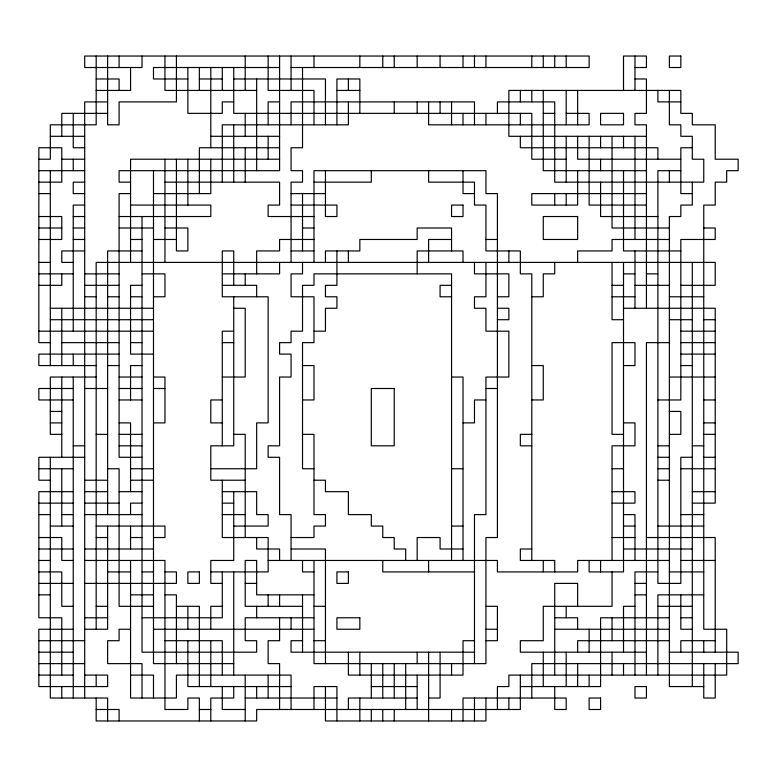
<?xml version="1.0" encoding="UTF-8"?>
<svg xmlns="http://www.w3.org/2000/svg" width="777" height="777" viewBox="0 0 777 777"><rect width="100%" height="100%" fill="white"/><g stroke="black" fill="none" stroke-linecap="round" stroke-linejoin="round"><path stroke-width="1.17" d="M279.594 67.512L153.487 67.512L153.487 78.972L187.879 78.972M291.054 67.512L589.121 67.512L589.121 56.041L84.703 56.041L84.703 67.512L142.026 67.512L142.026 56.041M634.974 67.512L646.435 67.512L646.435 56.041L623.513 56.041L623.513 90.433M96.173 78.972L119.095 78.972L119.095 90.433M199.349 78.972L222.271 78.972M233.741 78.972L325.446 78.972L325.446 124.825M634.974 78.972L646.435 78.972L646.435 113.364L634.974 113.364L634.974 124.825L646.435 124.825L646.435 308.255M96.173 90.433L130.565 90.433L130.565 67.512M256.663 90.433L164.957 90.433L164.957 56.041M336.917 90.433L359.838 90.433M107.634 101.904L84.703 101.904L84.703 698.028M233.741 101.904L222.271 101.904L222.271 113.364L187.879 113.364L187.879 67.512M279.594 101.904L268.133 101.904L268.133 124.825M680.827 101.904L657.905 101.904L657.905 90.433M107.634 113.364L61.781 113.364L61.781 136.296M543.259 113.364L554.729 113.364M566.19 113.364L589.121 113.364L589.121 124.825L428.622 124.825L428.622 101.904M50.311 136.296L84.703 136.296M210.81 136.296L279.594 136.296M646.435 136.296L508.867 136.296L508.867 90.433L680.827 90.433L680.827 113.364L692.297 113.364L692.297 124.825L715.219 124.825L715.219 159.217L738.15 159.217L738.15 170.687L726.689 170.687L726.689 182.148L715.219 182.148L715.219 205.079L703.758 205.079L703.758 629.244L726.689 629.244L726.689 675.096L508.867 675.096L508.867 686.567L497.406 686.567L497.406 709.488M84.703 147.756L73.242 147.756L73.242 113.364M279.594 147.756L199.349 147.756L199.349 193.609M692.297 147.756L680.827 147.756L680.827 193.609L692.297 193.609M38.85 159.217L50.311 159.217L50.311 124.825L96.173 124.825L96.173 56.041M61.781 159.217L84.703 159.217M279.594 159.217L130.565 159.217L130.565 262.393M566.19 159.217L531.798 159.217L531.798 113.364L233.741 113.364L233.741 67.512M680.827 159.217L577.651 159.217L577.651 136.296M38.85 170.687L84.703 170.687M646.435 170.687L543.259 170.687L543.259 90.433M680.827 170.687L657.905 170.687L657.905 583.391L680.827 583.391L680.827 457.284L692.297 457.284M38.85 182.148L61.781 182.148L61.781 147.756L38.85 147.756L38.85 342.647L50.311 342.647M84.703 182.148L73.242 182.148L73.242 193.609L84.703 193.609M130.565 182.148L119.095 182.148L119.095 170.687L279.594 170.687L279.594 56.041M164.957 182.148L279.594 182.148L279.594 205.079L268.133 205.079L268.133 216.54L313.986 216.54M313.986 182.148L371.309 182.148L371.309 170.687M38.85 193.609L50.311 193.609M130.565 193.609L119.095 193.609L119.095 457.284L142.026 457.284M153.487 193.609L210.81 193.609L210.81 159.217M291.054 193.609L325.446 193.609M474.475 193.609L463.014 193.609L463.014 170.687M646.435 193.609L531.798 193.609L531.798 205.079L577.651 205.079L577.651 170.687M84.703 205.079L73.242 205.079L73.242 331.177M130.565 205.079L210.81 205.079L210.81 216.54L119.095 216.54M291.054 205.079L336.917 205.079L336.917 216.54L325.446 216.54L325.446 170.687M646.435 205.079L589.121 205.079L589.121 136.296M38.85 216.54L61.781 216.54L61.781 239.471L38.85 239.471M73.242 216.54L84.703 216.54M657.905 216.54L600.582 216.54L600.582 182.148M38.85 228.001L61.781 228.001M73.242 228.001L84.703 228.001M119.095 228.001L153.487 228.001M164.957 228.001L187.879 228.001L187.879 250.932L176.418 250.932L176.418 159.217M302.525 228.001L313.986 228.001M669.366 228.001L612.043 228.001L612.043 136.296M703.758 228.001L715.219 228.001L715.219 239.471L680.827 239.471L680.827 399.961L657.905 399.961M73.242 239.471L84.703 239.471M130.565 239.471L142.026 239.471M153.487 239.471L176.418 239.471M313.986 239.471L279.594 239.471L279.594 250.932L256.663 250.932L256.663 273.863M451.554 239.471L428.622 239.471L428.622 262.393M485.946 239.471L497.406 239.471M669.366 239.471L612.043 239.471L612.043 250.932L577.651 250.932L577.651 262.393M84.703 250.932L61.781 250.932L61.781 262.393L73.242 262.393M142.026 250.932L107.634 250.932L107.634 514.607M291.054 250.932L313.986 250.932M680.827 250.932L623.513 250.932L623.513 170.687M38.85 262.393L50.311 262.393M38.85 273.863L73.242 273.863M84.703 273.863L119.095 273.863M142.026 273.863L164.957 273.863L164.957 296.785L153.487 296.785M222.271 273.863L279.594 273.863L279.594 262.393M623.513 273.863L634.974 273.863M646.435 273.863L657.905 273.863M38.85 285.324L61.781 285.324L61.781 273.863M84.703 285.324L119.095 285.324M142.026 285.324L130.565 285.324L130.565 354.108L153.487 354.108M222.271 285.324L256.663 285.324L256.663 296.785M451.554 285.324L440.083 285.324L440.083 296.785L451.554 296.785M612.043 285.324L623.513 285.324M634.974 285.324L669.366 285.324M680.827 285.324L715.219 285.324L715.219 262.393L96.173 262.393L96.173 629.244M84.703 296.785L96.173 296.785M107.634 296.785L119.095 296.785M130.565 296.785L142.026 296.785M497.406 296.785L508.867 296.785L508.867 273.863L474.475 273.863L474.475 262.393M531.798 296.785L543.259 296.785L543.259 273.863L554.729 273.863L554.729 262.393M612.043 296.785L634.974 296.785M669.366 296.785L703.758 296.785M50.311 308.255L153.487 308.255M233.741 308.255L245.202 308.255L245.202 377.039L222.271 377.039M497.406 308.255L508.867 308.255L508.867 319.716L497.406 319.716M623.513 308.255L715.219 308.255L715.219 503.137L692.297 503.137M50.311 319.716L153.487 319.716M623.513 319.716L612.043 319.716L612.043 262.393M669.366 319.716L692.297 319.716M703.758 319.716L715.219 319.716M38.85 331.177L153.487 331.177M233.741 331.177L222.271 331.177L222.271 445.823M313.986 331.177L325.446 331.177L325.446 308.255L336.917 308.255L336.917 296.785L325.446 296.785L325.446 285.324L336.917 285.324L336.917 250.932M680.827 331.177L715.219 331.177M61.781 342.647L119.095 342.647M130.565 342.647L142.026 342.647M222.271 342.647L233.741 342.647M669.366 342.647L646.435 342.647L646.435 675.096M680.827 342.647L715.219 342.647M119.095 354.108L38.85 354.108L38.85 365.569L96.173 365.569M680.827 354.108L715.219 354.108M107.634 365.569L119.095 365.569M142.026 365.569L130.565 365.569L130.565 399.961M302.525 365.569L313.986 365.569L313.986 399.961L302.525 399.961M531.798 365.569L543.259 365.569L543.259 399.961L531.798 399.961M623.513 365.569L634.974 365.569L634.974 342.647L612.043 342.647L612.043 434.353L623.513 434.353M680.827 365.569L692.297 365.569M96.173 377.039L50.311 377.039L50.311 434.353L61.781 434.353M119.095 377.039L142.026 377.039M153.487 377.039L164.957 377.039L164.957 422.892L153.487 422.892M451.554 377.039L463.014 377.039L463.014 560.46M669.366 377.039L715.219 377.039M73.242 388.5L38.85 388.5L38.85 399.961L73.242 399.961M84.703 388.5L107.634 388.5M119.095 388.5L142.026 388.5M153.487 388.5L164.957 388.5M485.946 388.5L497.406 388.5M119.095 399.961L142.026 399.961M222.271 399.961L210.81 399.961L210.81 422.892L222.271 422.892M485.946 399.961L474.475 399.961L474.475 422.892L463.014 422.892M703.758 399.961L715.219 399.961M50.311 411.431L61.781 411.431M669.366 411.431L680.827 411.431L680.827 434.353L669.366 434.353M50.311 422.892L61.781 422.892M119.095 422.892L130.565 422.892L130.565 491.676M623.513 422.892L634.974 422.892L634.974 445.823L612.043 445.823L612.043 560.46M703.758 422.892L715.219 422.892M96.173 434.353L107.634 434.353M119.095 434.353L142.026 434.353M233.741 434.353L245.202 434.353L245.202 537.529M302.525 434.353L313.986 434.353L313.986 514.607L325.446 514.607L325.446 526.068L313.986 526.068L313.986 537.529L291.054 537.529M531.798 434.353L520.337 434.353L520.337 445.823L531.798 445.823M703.758 434.353L715.219 434.353M73.242 445.823L84.703 445.823M119.095 445.823L142.026 445.823M657.905 445.823L669.366 445.823M692.297 445.823L703.758 445.823M84.703 457.284L38.85 457.284L38.85 480.215L50.311 480.215M657.905 457.284L669.366 457.284M703.758 457.284L715.219 457.284M38.85 468.745L73.242 468.745M107.634 468.745L119.095 468.745L119.095 606.313L153.487 606.313M130.565 468.745L153.487 468.745M210.81 468.745L256.663 468.745L256.663 422.892L268.133 422.892L268.133 296.785L222.271 296.785L222.271 250.932L233.741 250.932L233.741 285.324M313.986 468.745L302.525 468.745L302.525 342.647L313.986 342.647L313.986 296.785L291.054 296.785L291.054 273.863L302.525 273.863L302.525 262.393M451.554 468.745L463.014 468.745M612.043 468.745L623.513 468.745M657.905 468.745L669.366 468.745M680.827 468.745L715.219 468.745M84.703 480.215L107.634 480.215M130.565 480.215L153.487 480.215M245.202 480.215L210.81 480.215L210.81 445.823L233.741 445.823L233.741 296.785M313.986 480.215L325.446 480.215L325.446 491.676L348.378 491.676L348.378 514.607L371.309 514.607L371.309 526.068L382.77 526.068L382.77 537.529L394.23 537.529L394.23 548.999L405.691 548.999L405.691 560.46M657.905 480.215L669.366 480.215M73.242 491.676L38.85 491.676L38.85 617.783L61.781 617.783L61.781 675.096M84.703 491.676L107.634 491.676M119.095 491.676L142.026 491.676M222.271 491.676L256.663 491.676L256.663 514.607L268.133 514.607L268.133 526.068L233.741 526.068M612.043 491.676L634.974 491.676L634.974 503.137L612.043 503.137M692.297 491.676L715.219 491.676M38.85 503.137L73.242 503.137M84.703 503.137L119.095 503.137M142.026 503.137L130.565 503.137L130.565 514.607M222.271 503.137L233.741 503.137M38.85 514.607L50.311 514.607M61.781 514.607L73.242 514.607M84.703 514.607L142.026 514.607M222.271 514.607L245.202 514.607M623.513 514.607L634.974 514.607L634.974 560.46M680.827 514.607L703.758 514.607M50.311 526.068L73.242 526.068M96.173 526.068L164.957 526.068L164.957 537.529L153.487 537.529M451.554 526.068L463.014 526.068M623.513 526.068L634.974 526.068M657.905 526.068L703.758 526.068M38.85 537.529L61.781 537.529L61.781 560.46L73.242 560.46M96.173 537.529L107.634 537.529M130.565 537.529L142.026 537.529M612.043 537.529L634.974 537.529M646.435 537.529L715.219 537.529L715.219 652.175M38.85 548.999L73.242 548.999M84.703 548.999L153.487 548.999M291.054 548.999L325.446 548.999L325.446 663.636M463.014 548.999L440.083 548.999L440.083 537.529L417.162 537.529L417.162 560.46M531.798 548.999L520.337 548.999L520.337 560.46L554.729 560.46L554.729 571.921M623.513 548.999L692.297 548.999M38.85 560.46L50.311 560.46M84.703 560.46L164.957 560.46L164.957 709.488L187.879 709.488L187.879 698.028L199.349 698.028L199.349 720.959M268.133 560.46L497.406 560.46L497.406 571.921L577.651 571.921L577.651 560.46L669.366 560.46M680.827 560.46L715.219 560.46M38.85 571.921L61.781 571.921L61.781 606.313L73.242 606.313M107.634 571.921L130.565 571.921M142.026 571.921L153.487 571.921M164.957 571.921L176.418 571.921L176.418 583.391L84.703 583.391M210.81 571.921L268.133 571.921L268.133 537.529L222.271 537.529L222.271 480.215M313.986 571.921L302.525 571.921L302.525 560.46M474.475 571.921L382.77 571.921L382.77 560.46M657.905 571.921L634.974 571.921L634.974 675.096M669.366 571.921L703.758 571.921M38.85 583.391L73.242 583.391M222.271 583.391L210.81 583.391L210.81 560.46L233.741 560.46L233.741 491.676M245.202 583.391L256.663 583.391M634.974 583.391L646.435 583.391M38.85 594.852L50.311 594.852M130.565 594.852L153.487 594.852M164.957 594.852L176.418 594.852L176.418 663.636M313.986 594.852L256.663 594.852L256.663 560.46L245.202 560.46L245.202 606.313L302.525 606.313M634.974 594.852L646.435 594.852M703.758 594.852L657.905 594.852L657.905 675.096M96.173 606.313L107.634 606.313M176.418 606.313L199.349 606.313L199.349 686.567M222.271 606.313L210.81 606.313L210.81 629.244M313.986 606.313L325.446 606.313M485.946 606.313L497.406 606.313L497.406 640.704L485.946 640.704M634.974 606.313L623.513 606.313L623.513 652.175M657.905 606.313L692.297 606.313M84.703 617.783L107.634 617.783M142.026 617.783L222.271 617.783L222.271 571.921M313.986 617.783L245.202 617.783L245.202 640.704L256.663 640.704L256.663 652.175L142.026 652.175L142.026 216.54M554.729 617.783L577.651 617.783L577.651 629.244M669.366 617.783L600.582 617.783L600.582 686.567L520.337 686.567M680.827 617.783L692.297 617.783M73.242 629.244L38.85 629.244L38.85 686.567L107.634 686.567L107.634 675.096L84.703 675.096M84.703 629.244L107.634 629.244L107.634 526.068M130.565 629.244L119.095 629.244L119.095 640.704L107.634 640.704L107.634 663.636L142.026 663.636L142.026 698.028M153.487 629.244L313.986 629.244M485.946 629.244L497.406 629.244M554.729 629.244L669.366 629.244M692.297 629.244L680.827 629.244L680.827 594.852M38.85 640.704L84.703 640.704M164.957 640.704L222.271 640.704L222.271 675.096M302.525 640.704L291.054 640.704L291.054 652.175L474.475 652.175M313.986 640.704L325.446 640.704M474.475 640.704L463.014 640.704L463.014 675.096L348.378 675.096L348.378 652.175M669.366 640.704L577.651 640.704L577.651 652.175M715.219 640.704L680.827 640.704L680.827 652.175M38.85 652.175L73.242 652.175M646.435 652.175L520.337 652.175L520.337 640.704L543.259 640.704L543.259 606.313L612.043 606.313L612.043 571.921M669.366 652.175L738.15 652.175L738.15 663.636L531.798 663.636L531.798 698.028M38.85 663.636L84.703 663.636M233.741 663.636L153.487 663.636L153.487 170.687M38.85 675.096L73.242 675.096M130.565 675.096L153.487 675.096L153.487 698.028M291.054 686.567L187.879 686.567L187.879 640.704M371.309 686.567L417.162 686.567M703.758 686.567L669.366 686.567L669.366 216.54L680.827 216.54L680.827 205.079L692.297 205.079L692.297 182.148M245.202 698.028L336.917 698.028M417.162 698.028L348.378 698.028L348.378 709.488M428.622 698.028L440.083 698.028L440.083 652.175M96.173 709.488L119.095 709.488L119.095 720.959M199.349 709.488L210.81 709.488M245.202 709.488L222.271 709.488L222.271 686.567M715.219 663.636L715.219 698.028L703.758 698.028L703.758 663.636M703.758 640.704L703.758 652.175M692.297 262.393L692.297 686.567M669.366 90.433L669.366 124.825L680.827 124.825L680.827 136.296L692.297 136.296L692.297 159.217L703.758 159.217L703.758 182.148L554.729 182.148L554.729 101.904L497.406 101.904L497.406 113.364M669.366 170.687L669.366 182.148M657.905 159.217L657.905 147.756L520.337 147.756L520.337 136.296M634.974 56.041L634.974 90.433M634.974 136.296L634.974 239.471M634.974 250.932L634.974 308.255M623.513 136.296L623.513 147.756M623.513 262.393L623.513 571.921L589.121 571.921L589.121 560.46M623.513 663.636L623.513 675.096M612.043 617.783L612.043 640.704M612.043 652.175L612.043 675.096M600.582 136.296L600.582 147.756M600.582 159.217L600.582 170.687M600.582 560.46L600.582 571.921M589.121 629.244L589.121 652.175M589.121 675.096L589.121 686.567M577.651 90.433L577.651 124.825M577.651 606.313L577.651 583.391L554.729 583.391L554.729 675.096M577.651 663.636L577.651 686.567M566.19 56.041L566.19 67.512M566.19 90.433L566.19 124.825M566.19 136.296L566.19 182.148M566.19 193.609L566.19 205.079M566.19 606.313L566.19 617.783M566.19 652.175L566.19 686.567M554.729 56.041L554.729 67.512M554.729 193.609L554.729 205.079M554.729 686.567L554.729 709.488L566.19 709.488L566.19 698.028L463.014 698.028L463.014 720.959M543.259 56.041L543.259 67.512M543.259 560.46L543.259 571.921M543.259 652.175L543.259 686.567M531.798 56.041L531.798 67.512M531.798 90.433L531.798 101.904M531.798 560.46L531.798 273.863L520.337 273.863L520.337 250.932L485.946 250.932L485.946 205.079L474.475 205.079L474.475 182.148L428.622 182.148L428.622 170.687M520.337 90.433L520.337 101.904M520.337 113.364L520.337 124.825M520.337 675.096L520.337 709.488L256.663 709.488L256.663 720.959L96.173 720.959L96.173 698.028M508.867 250.932L508.867 262.393M508.867 698.028L508.867 709.488M485.946 56.041L485.946 67.512M485.946 113.364L485.946 124.825M485.946 262.393L485.946 296.785L474.475 296.785L474.475 308.255L485.946 308.255L485.946 331.177L508.867 331.177L508.867 377.039L485.946 377.039L485.946 514.607L474.475 514.607L474.475 663.636M485.946 698.028L485.946 720.959L325.446 720.959L325.446 686.567M474.475 56.041L474.475 67.512M474.475 124.825L474.475 101.904L291.054 101.904L291.054 124.825M474.475 698.028L474.475 720.959M463.014 56.041L463.014 67.512M463.014 113.364L463.014 124.825M463.014 262.393L463.014 250.932L417.162 250.932L417.162 273.863M451.554 101.904L451.554 124.825M451.554 250.932L451.554 228.001L417.162 228.001L417.162 239.471L359.838 239.471L359.838 250.932L325.446 250.932L325.446 262.393M451.554 560.46L451.554 273.863L313.986 273.863L313.986 285.324L302.525 285.324L302.525 331.177L291.054 331.177L291.054 342.647L279.594 342.647L279.594 354.108L291.054 354.108L291.054 377.039L279.594 377.039L279.594 445.823L268.133 445.823L268.133 457.284L279.594 457.284L279.594 514.607L291.054 514.607L291.054 560.46M451.554 663.636L451.554 675.096M451.554 709.488L451.554 720.959M440.083 56.041L440.083 67.512M440.083 101.904L440.083 113.364M428.622 560.46L428.622 571.921M428.622 652.175L428.622 720.959M417.162 56.041L417.162 67.512M417.162 101.904L417.162 113.364M417.162 652.175L417.162 663.636M417.162 675.096L417.162 709.488M405.691 663.636L405.691 709.488M394.23 56.041L394.23 67.512M394.23 101.904L394.23 113.364M394.23 663.636L394.23 698.028M394.23 709.488L394.23 720.959M382.77 56.041L382.77 67.512M382.77 663.636L382.77 698.028M382.77 709.488L382.77 720.959M371.309 663.636L371.309 698.028M371.309 709.488L371.309 720.959M359.838 56.041L359.838 67.512M359.838 113.364L359.838 78.972L336.917 78.972L336.917 124.825M359.838 652.175L359.838 675.096M359.838 698.028L359.838 720.959M348.378 78.972L348.378 90.433M348.378 101.904L348.378 124.825L222.271 124.825L222.271 182.148M348.378 250.932L348.378 262.393M336.917 720.959L336.917 686.567L313.986 686.567L313.986 709.488M313.986 56.041L313.986 67.512M313.986 124.825L313.986 90.433L268.133 90.433L268.133 56.041M313.986 262.393L313.986 170.687L485.946 170.687L485.946 193.609L497.406 193.609L497.406 537.529L485.946 537.529L485.946 663.636L313.986 663.636L313.986 560.46M302.525 67.512L302.525 147.756L291.054 147.756L291.054 170.687L302.525 170.687L302.525 182.148L291.054 182.148L291.054 262.393M302.525 193.609L302.525 250.932M302.525 594.852L302.525 652.175M291.054 56.041L291.054 90.433M291.054 617.783L291.054 629.244M291.054 709.488L291.054 675.096L176.418 675.096L176.418 698.028L130.565 698.028L130.565 560.46M279.594 560.46L279.594 548.999L256.663 548.999L256.663 537.529M279.594 594.852L279.594 606.313M279.594 617.783L279.594 640.704L268.133 640.704L268.133 663.636L279.594 663.636L279.594 709.488M268.133 136.296L268.133 159.217M268.133 594.852L268.133 606.313M268.133 675.096L268.133 698.028M256.663 78.972L256.663 170.687M256.663 606.313L256.663 617.783M256.663 686.567L256.663 698.028M245.202 56.041L245.202 90.433M245.202 113.364L245.202 136.296M245.202 147.756L245.202 182.148M245.202 273.863L245.202 285.324M245.202 675.096L245.202 720.959M233.741 124.825L233.741 182.148M233.741 571.921L233.741 675.096M233.741 686.567L233.741 698.028L210.81 698.028L210.81 720.959M222.271 67.512L222.271 90.433M210.81 67.512L210.81 147.756M210.81 640.704L210.81 686.567M199.349 67.512L199.349 90.433M187.879 159.217L187.879 205.079M187.879 606.313L187.879 629.244M176.418 56.041L176.418 101.904L119.095 101.904L119.095 124.825L107.634 124.825L107.634 56.041M164.957 159.217L164.957 262.393M130.565 526.068L130.565 548.999M119.095 56.041L119.095 67.512M107.634 720.959L107.634 698.028L50.311 698.028L50.311 457.284M96.173 675.096L96.173 686.567M73.242 159.217L73.242 170.687M73.242 354.108L73.242 365.569M73.242 377.039L73.242 698.028M61.781 308.255L61.781 365.569M61.781 377.039L61.781 457.284M61.781 468.745L61.781 526.068M61.781 686.567L61.781 698.028M50.311 170.687L50.311 365.569M680.827 56.041L669.366 56.041L669.366 67.512L680.827 67.512L680.827 56.041M623.513 113.364L600.582 113.364L600.582 124.825L623.513 124.825L623.513 113.364M463.014 205.079L451.554 205.079L451.554 216.54L463.014 216.54L463.014 205.079M577.651 216.54L543.259 216.54L543.259 239.471L577.651 239.471L577.651 216.54M394.23 388.5L371.309 388.5L371.309 445.823L394.23 445.823L394.23 388.5M199.349 571.921L187.879 571.921L187.879 583.391L199.349 583.391L199.349 571.921M348.378 571.921L336.917 571.921L336.917 583.391L348.378 583.391L348.378 571.921M359.838 617.783L336.917 617.783L336.917 629.244L359.838 629.244L359.838 617.783M646.435 686.567L634.974 686.567L634.974 698.028L646.435 698.028L646.435 686.567M600.582 698.028L589.121 698.028L589.121 709.488L600.582 709.488L600.582 698.028"/></g></svg>
